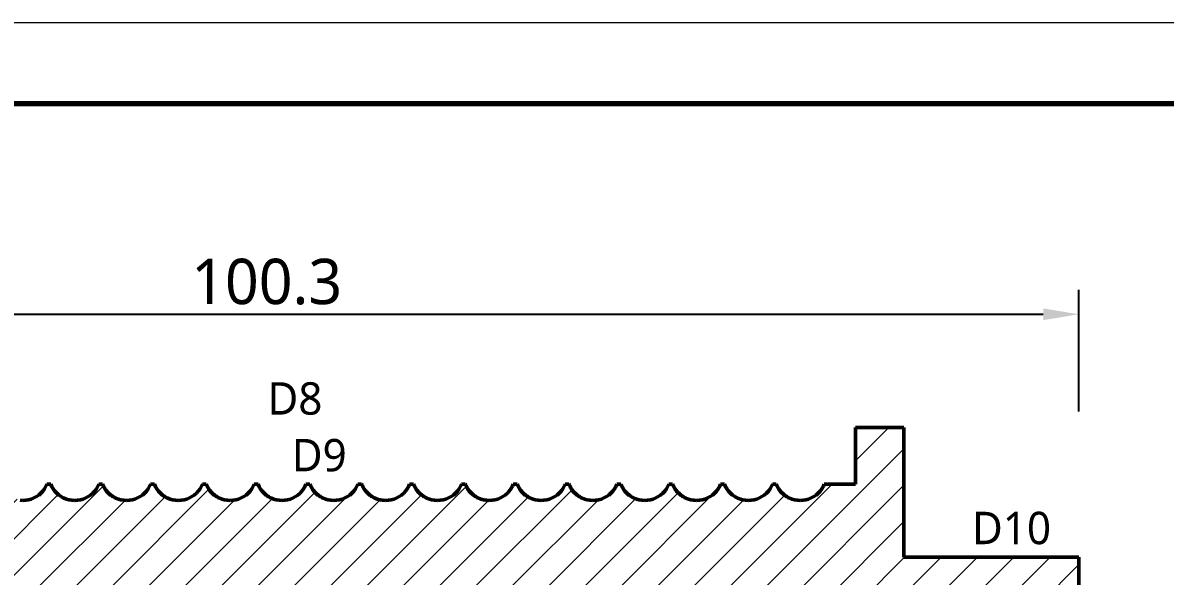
# Model space of a CAD drawing. Header units: millimetres. Extents: x 0 to 420, y 0 to 297.
# Drawn here: x 77.1 to 147.6, y 262.8 to 297 of the extents above; entities that cross this region are included whole.
import ezdxf

# ---------------------------------------------------------------- set-up
doc = ezdxf.new("R2010")
doc.units = ezdxf.units.MM
for name, color, linetype, lineweight in [('DIM', 3, 'CONTINUOUS', 18), ('FRAME', 7, 'CONTINUOUS', 70), ('HATCH', 8, 'CONTINUOUS', 13), ('VISIBLE', 7, 'CONTINUOUS', 50)]:
    doc.layers.add(name, color=color, linetype=linetype, lineweight=lineweight)
doc.styles.add('CJK', font='NotoSansCJK-Regular.ttc')
doc.dimstyles.new('GB', dxfattribs={"dimtxt": 2.8, "dimasz": 2.2, "dimexe": 1.5, "dimexo": 1, "dimgap": 0.6, "dimtad": 1, "dimlfac": 100, "dimzin": 12, "dimdsep": 46, "dimtxsty": 'CJK', "dimcen": 2.5, "dimazin": 3, "dimtfac": 0.5, "dimtmove": 2, "dimatfit": 3})

msp = doc.modelspace()

# ---------------------------------------------------------------- hatches: boundary and pattern name
at = {"layer": 'HATCH'}
h = msp.add_hatch(dxfattribs=at)
h.set_pattern_fill('ANSI31', scale=0.5)
h.paths.add_polyline_path([(131.5, 272), (130.77944, 272), (130.05887, 272), (129.33831, 272), (128.61774, 272), (128.5, 271.39718), (128.5, 270.67661), (128.5, 269.95605), (128.5, 269.23548), (128.5, 268.51492), (127.79435, 268.5), (127.07379, 268.5), (126.47786, 268.30012), (125.99152, 267.77764), (125.32619, 267.51892), (124.61444, 267.57561), (123.99814, 267.93656), (123.58067, 268.5), (123.1098, 268.06073), (122.53574, 267.6359), (121.8342, 267.50333), (121.14502, 267.68932), (120.60554, 268.15672), (120.14051, 268.41872), (119.69987, 267.85679), (119.05834, 267.54257), (118.34372, 267.53913), (117.69956, 267.84848), (117.25447, 268.40713), (116.79185, 268.16691), (116.256, 267.69534), (115.56832, 267.50403), (114.86587, 267.63114), (114.28866, 268.05142), (113.82187, 268.5), (113.40129, 267.94486), (112.78761, 267.57905), (112.07617, 267.51684), (111.40876, 267.77043), (110.91837, 268.28916), (110.46558, 268.27895), (109.9714, 267.76372), (109.30205, 267.5149), (108.59089, 267.58225), (107.9798, 267.95274), (107.55619, 268.5), (107.09319, 268.04275), (106.51306, 267.62671), (105.80976, 267.50468), (105.12348, 267.70094), (104.59101, 268.17641), (104.13063, 268.39633), (103.68139, 267.84074), (103.03455, 267.53696), (102.32017, 267.54577), (101.68108, 267.86453), (101.24459, 268.42952), (100.77732, 268.14722), (100.23446, 267.68371), (99.54388, 267.50268), (98.84318, 267.64033), (98.27206, 268.0694), (97.7974, 268.5), (97.38281, 267.92882), (96.76406, 267.5724), (96.05203, 267.52086), (95.38863, 267.78435), (94.90609, 268.31033), (94.45329, 268.25778), (93.95127, 267.7498), (93.27791, 267.51088), (92.56767, 267.58988), (91.9632, 267.97072), (91.53172, 268.5), (91.07659, 268.02477), (90.49038, 267.61751), (89.78533, 267.50602), (89.10194, 267.71257), (88.57648, 268.1961), (88.1207, 268.37397), (87.66174, 267.8262), (87.01041, 267.53294), (86.29661, 267.55242), (85.66261, 267.88058), (85.2347, 268.45191), (84.76279, 268.12753), (84.21293, 267.67208), (83.51945, 267.50134), (82.8205, 267.64952), (82.25623, 268.08802), (81.77499, 268.49683), (81.36433, 267.91277), (80.74051, 267.56575), (80.02789, 267.52488), (79.36851, 267.79827), (78.89381, 268.3315), (78.44101, 268.23661), (77.93113, 267.7359), (77.25357, 267.50872), (76.54499, 267.59907), (75.94659, 267.9887), (75.50725, 268.5), (75.05998, 268.00679), (74.4677, 267.60832), (73.76089, 267.50737), (73.08041, 267.7242), (72.56194, 268.21579), (72.10842, 268.3528), (71.64161, 267.81228), (70.98627, 267.52892), (70.27306, 267.55907), (69.64413, 267.89662), (69.22482, 268.4743), (68.74826, 268.10783), (68.19139, 267.66046), (67.49501, 267.49999), (66.79861, 267.66038), (66.2417, 268.10771), (65.76511, 268.47444), (65.34585, 267.89672), (64.71695, 267.55911), (64.00375, 267.5289), (63.34838, 267.8122), (62.88152, 268.35267), (62.25533, 268.5), (61.53476, 268.5), (61.3, 268.9858), (61.3, 269.70637), (61.3, 270.42693), (61.3, 271.1475), (61.3, 271.86806), (60.71138, 272), (59.99081, 272), (59.27025, 272), (58.54968, 272), (57.82912, 272), (57.10855, 272), (56.38799, 272), (55.66742, 272), (55.3, 271.64686), (55.3, 270.92629), (55.3, 270.20573), (55.3, 269.48516), (55.3, 268.7646), (55.3, 268.04403), (55.3, 267.32347), (55.3, 266.6029), (55.3, 265.88234), (55.3, 265.16177), (55.3, 264.44121), (55.3, 263.72064), (55.3, 263.00008), (55.3, 262.27951), (55.3, 261.55895), (55.3, 260.83838), (55.3, 260.11782), (55.3, 259.39725), (55.3, 258.67669), (55.3, 257.95612), (55.3, 257.23556), (55.3, 256.51499), (55.3, 255.79443), (55.3, 255.07387), (55.3, 254.3533), (54.93274, 254), (54.21217, 254), (53.8, 253.69161), (53.8, 252.97104), (53.55048, 252.5), (52.82991, 252.5), (52.10935, 252.5), (51.38878, 252.5), (50.66822, 252.5), (49.94765, 252.5), (49.22709, 252.5), (48.50652, 252.5), (47.78596, 252.5), (47.06539, 252.5), (46.34483, 252.5), (45.62426, 252.5), (44.9037, 252.5), (44.18313, 252.5), (43.85, 252.11257), (43.142, 252.1), (42.75, 252.42856), (42.10087, 252.5), (42, 251.88031), (42, 251.15974), (42, 250.43918), (42, 249.71861), (42.00195, 249), (42.72251, 249), (43.44308, 249), (44.16364, 249), (44.88421, 249), (45.60477, 249), (46.32534, 249), (47.0459, 249), (47.76647, 249), (48.48703, 249), (49.2076, 249), (49.92816, 249), (50.64873, 249), (51.36929, 249), (52.08986, 249), (52.81042, 249), (53.53099, 249), (54.25155, 249), (54.97212, 249), (55.69268, 249), (56.41325, 249), (57.13381, 249), (57.85438, 249), (58.57494, 249), (59.29551, 249), (60.01607, 249), (60.73664, 249), (61.4572, 249), (62.17777, 249), (62.89833, 249), (63.6189, 249), (64.33946, 249), (65.06002, 249), (65.78059, 249), (66.50115, 249), (67.22172, 249), (67.94228, 249), (68.66285, 249), (69.38341, 249), (70.10398, 249), (70.82454, 249), (71.54511, 249), (71.8, 248.53433), (71.8, 247.81376), (71.8, 247.0932), (72.17737, 246.75), (72.89793, 246.75), (73.6185, 246.75), (74.33906, 246.75), (75.05963, 246.75), (75.78019, 246.75), (76.50076, 246.75), (77.22132, 246.75), (77.8, 246.89189), (77.8, 247.61245), (77.8, 248.33302), (77.8, 249.05358), (77.8, 249.77415), (77.8, 250.49471), (77.8, 251.21528), (77.8, 251.93584), (77.8, 252.6564), (77.8, 253.37697), (77.8, 254.09753), (77.8, 254.8181), (77.8, 255.53866), (77.8, 256.25923), (77.8, 256.97979), (77.8, 257.70036), (77.8, 258.42092), (77.8, 259.14149), (77.8, 259.86205), (77.8, 260.58262), (77.8, 261.30318), (77.82375, 262), (78.54431, 262), (79.26488, 262), (79.98544, 262), (80.70601, 262), (81.42657, 262), (82.14714, 262), (82.8677, 262), (83.58827, 262), (84.30883, 262), (85.0294, 262), (85.74996, 262), (86.47053, 262), (87.19109, 262), (87.91166, 262), (88.63222, 262), (89.35278, 262), (90.07335, 262), (90.79391, 262), (91.51448, 262), (92.23504, 262), (92.95561, 262), (93.67617, 262), (94.39674, 262), (95.1173, 262), (95.83787, 262), (96.55843, 262), (97.279, 262), (97.99956, 262), (98.72013, 262), (99.44069, 262), (100.16126, 262), (100.88182, 262), (101.60239, 262), (102.32295, 262), (103.04352, 262), (103.76408, 262), (104.48465, 262), (105.20521, 262), (105.92578, 262), (106.64634, 262), (107.36691, 262), (108.08747, 262), (108.80804, 262), (109.5286, 262), (110.24917, 262), (110.96973, 262), (111.69029, 262), (112.41086, 262), (113.13142, 262), (113.85199, 262), (114.57255, 262), (115.29312, 262), (116.01368, 262), (116.73425, 262), (117.45481, 262), (118.17538, 262), (118.89594, 262), (119.61651, 262), (120.33707, 262), (121.05764, 262), (121.7782, 262), (122.49877, 262), (123.21933, 262), (123.81, 261.8701), (123.81, 261.14954), (123.81, 260.42897), (123.81, 259.70841), (123.81, 258.98784), (123.81, 258.26728), (123.81, 257.54671), (123.81, 256.82615), (123.81, 256.10558), (124.42498, 256), (125.14555, 256), (125.86611, 256), (126.58667, 256), (127.30724, 256), (128.0278, 256), (128.74837, 256), (129.46893, 256), (130.1895, 256), (130.91006, 256), (131.63063, 256), (132.35119, 256), (133.07176, 256), (133.79232, 256), (134.51289, 256), (135.23345, 256), (135.95402, 256), (136.67458, 256), (137.39515, 256), (138.11571, 256), (138.83628, 256), (139.55684, 256), (140.27741, 256), (140.99797, 256), (141.71854, 256), (142.3, 256.1391), (142.3, 256.85967), (142.3, 257.58023), (142.3, 258.3008), (142.3, 259.02136), (142.3, 259.74193), (142.3, 260.46249), (142.3, 261.18306), (142.3, 261.90362), (142.3, 262.62418), (142.3, 263.34475), (142.23469, 264), (141.51412, 264), (140.79356, 264), (140.07299, 264), (139.35243, 264), (138.63186, 264), (137.9113, 264), (137.19073, 264), (136.47017, 264), (135.7496, 264), (135.02904, 264), (134.30847, 264), (133.58791, 264), (132.86734, 264), (132.14678, 264), (131.5, 264.07379), (131.5, 264.79435), (131.5, 265.51492), (131.5, 266.23548), (131.5, 266.95605), (131.5, 267.67661), (131.5, 268.39718), (131.5, 269.11774), (131.5, 269.83831), (131.5, 270.55887), (131.5, 271.27944), (131.5, 272)])

# ---------------------------------------------------------------- linework, layer by layer
at = {"layer": 'FRAME', "lineweight": 18}
msp.add_lwpolyline([(0, 0), (420, 0), (420, 297), (0, 297)], close=True, dxfattribs=at)
at = {"layer": 'FRAME'}
msp.add_lwpolyline([(25, 5), (415, 5), (415, 292), (25, 292)], close=True, dxfattribs=at)
at = {"layer": 'VISIBLE'}
for points in [[(128.5, 272), (128.5, 268.5)], [(128.5, 272), (131.5, 272)], [(131.5, 272), (131.5, 264)], [(78.20884, 267.95142), (78.32821, 268.08066)], [(78.32821, 268.08066), (78.43267, 268.22223)], [(78.43267, 268.22223), (78.52095, 268.3744)], [(78.52095, 268.3744), (78.57639, 268.5)], [(78.57639, 268.5), (78.81348, 268.5)], [(78.81348, 268.5), (78.83744, 268.47289)], [(78.81348, 268.5), (78.86892, 268.3744)], [(78.84721, 268.45077), (78.83744, 268.47289)], [(78.84721, 268.45077), (78.88964, 268.35985)], [(78.86892, 268.3744), (78.88964, 268.35985)], [(78.86892, 268.3744), (78.9572, 268.22223)], [(78.88964, 268.35985), (78.89668, 268.34898)], [(78.91998, 268.30222), (78.89668, 268.34898)], [(78.91998, 268.30222), (78.97434, 268.21416)], [(78.9572, 268.22223), (78.97434, 268.21416)], [(78.9572, 268.22223), (79.06165, 268.08066)], [(78.97434, 268.21416), (78.97963, 268.20898)], [(79.02428, 268.14117), (78.97963, 268.20898)], [(79.02428, 268.14117), (79.07331, 268.07435)], [(79.06165, 268.08066), (79.07331, 268.07435)], [(79.06165, 268.08066), (79.18102, 267.95142)], [(79.14516, 267.99658), (79.07331, 268.07435)], [(81.40884, 267.95142), (81.52821, 268.08066)], [(81.52821, 268.08066), (81.63267, 268.22223)], [(81.63267, 268.22223), (81.72095, 268.3744)], [(81.72095, 268.3744), (81.77639, 268.5)], [(81.77639, 268.5), (82.01348, 268.5)], [(82.01348, 268.5), (82.03744, 268.47289)], [(82.01348, 268.5), (82.06892, 268.3744)], [(82.04721, 268.45077), (82.03744, 268.47289)], [(82.04721, 268.45077), (82.08964, 268.35985)], [(82.06892, 268.3744), (82.08964, 268.35985)], [(82.06892, 268.3744), (82.1572, 268.22223)], [(82.08964, 268.35985), (82.09668, 268.34898)], [(82.11998, 268.30222), (82.09668, 268.34898)], [(82.11998, 268.30222), (82.17434, 268.21416)], [(82.1572, 268.22223), (82.17434, 268.21416)], [(82.1572, 268.22223), (82.26165, 268.08066)], [(82.17434, 268.21416), (82.17963, 268.20898)], [(82.22428, 268.14117), (82.17963, 268.20898)], [(82.22428, 268.14117), (82.27331, 268.07435)], [(82.26165, 268.08066), (82.27331, 268.07435)], [(82.26165, 268.08066), (82.38102, 267.95142)], [(82.34516, 267.99658), (82.27331, 268.07435)], [(84.60884, 267.95142), (84.72821, 268.08066)], [(84.72821, 268.08066), (84.83267, 268.22223)], [(84.83267, 268.22223), (84.92095, 268.3744)], [(84.92095, 268.3744), (84.97639, 268.5)], [(84.97639, 268.5), (85.21348, 268.5)], [(85.21348, 268.5), (85.23744, 268.47289)], [(85.21348, 268.5), (85.26892, 268.3744)], [(85.24721, 268.45077), (85.23744, 268.47289)], [(85.24721, 268.45077), (85.28964, 268.35985)], [(85.26892, 268.3744), (85.28964, 268.35985)], [(85.26892, 268.3744), (85.3572, 268.22223)], [(85.28964, 268.35985), (85.29668, 268.34898)], [(85.31998, 268.30222), (85.29668, 268.34898)], [(85.31998, 268.30222), (85.37434, 268.21416)], [(85.3572, 268.22223), (85.37434, 268.21416)], [(85.3572, 268.22223), (85.46165, 268.08066)], [(85.37434, 268.21416), (85.37963, 268.20898)], [(85.42428, 268.14117), (85.37963, 268.20898)], [(85.42428, 268.14117), (85.47331, 268.07435)], [(85.46165, 268.08066), (85.47331, 268.07435)], [(85.46165, 268.08066), (85.58102, 267.95142)], [(85.54516, 267.99658), (85.47331, 268.07435)], [(87.80884, 267.95142), (87.92821, 268.08066)], [(87.92821, 268.08066), (88.03267, 268.22223)], [(88.03267, 268.22223), (88.12095, 268.3744)], [(88.12095, 268.3744), (88.17639, 268.5)], [(88.17639, 268.5), (88.41348, 268.5)], [(88.41348, 268.5), (88.43744, 268.47289)], [(88.41348, 268.5), (88.46892, 268.3744)], [(88.44721, 268.45077), (88.43744, 268.47289)], [(88.44721, 268.45077), (88.48964, 268.35985)], [(88.46892, 268.3744), (88.48964, 268.35985)], [(88.46892, 268.3744), (88.5572, 268.22223)], [(88.48964, 268.35985), (88.49668, 268.34898)], [(88.51998, 268.30222), (88.49668, 268.34898)], [(88.51998, 268.30222), (88.57434, 268.21416)], [(88.5572, 268.22223), (88.57434, 268.21416)], [(88.5572, 268.22223), (88.66165, 268.08066)], [(88.57434, 268.21416), (88.57963, 268.20898)], [(88.62428, 268.14117), (88.57963, 268.20898)], [(88.62428, 268.14117), (88.67331, 268.07435)], [(88.66165, 268.08066), (88.67331, 268.07435)], [(88.66165, 268.08066), (88.78102, 267.95142)], [(88.74516, 267.99658), (88.67331, 268.07435)], [(91.00884, 267.95142), (91.12821, 268.08066)], [(91.12821, 268.08066), (91.23267, 268.22223)], [(91.23267, 268.22223), (91.32095, 268.3744)], [(91.32095, 268.3744), (91.37639, 268.5)], [(91.37639, 268.5), (91.61348, 268.5)], [(91.61348, 268.5), (91.63744, 268.47289)], [(91.61348, 268.5), (91.66892, 268.3744)], [(91.64721, 268.45077), (91.63744, 268.47289)], [(91.64721, 268.45077), (91.68964, 268.35985)], [(91.66892, 268.3744), (91.68964, 268.35985)], [(91.66892, 268.3744), (91.7572, 268.22223)], [(91.68964, 268.35985), (91.69668, 268.34898)], [(91.71998, 268.30222), (91.69668, 268.34898)], [(91.71998, 268.30222), (91.77434, 268.21416)], [(91.7572, 268.22223), (91.77434, 268.21416)], [(91.7572, 268.22223), (91.86165, 268.08066)], [(91.77434, 268.21416), (91.77963, 268.20898)], [(91.82428, 268.14117), (91.77963, 268.20898)], [(91.82428, 268.14117), (91.87331, 268.07435)], [(91.86165, 268.08066), (91.87331, 268.07435)], [(91.86165, 268.08066), (91.98102, 267.95142)], [(91.94516, 267.99658), (91.87331, 268.07435)], [(94.20884, 267.95142), (94.32821, 268.08066)], [(94.32821, 268.08066), (94.43267, 268.22223)], [(94.43267, 268.22223), (94.52095, 268.3744)], [(94.52095, 268.3744), (94.57639, 268.5)], [(94.57639, 268.5), (94.81348, 268.5)], [(94.81348, 268.5), (94.83744, 268.47289)], [(94.81348, 268.5), (94.86892, 268.3744)], [(94.84721, 268.45077), (94.83744, 268.47289)], [(94.84721, 268.45077), (94.88964, 268.35985)], [(94.86892, 268.3744), (94.88964, 268.35985)], [(94.86892, 268.3744), (94.9572, 268.22223)], [(94.88964, 268.35985), (94.89668, 268.34898)], [(94.91998, 268.30222), (94.89668, 268.34898)], [(94.91998, 268.30222), (94.97434, 268.21416)], [(94.9572, 268.22223), (94.97434, 268.21416)], [(94.9572, 268.22223), (95.06165, 268.08066)], [(94.97434, 268.21416), (94.97963, 268.20898)], [(95.02428, 268.14117), (94.97963, 268.20898)], [(95.02428, 268.14117), (95.07331, 268.07435)], [(95.06165, 268.08066), (95.07331, 268.07435)], [(95.06165, 268.08066), (95.18102, 267.95142)], [(95.14516, 267.99658), (95.07331, 268.07435)], [(97.40884, 267.95142), (97.52821, 268.08066)], [(97.52821, 268.08066), (97.63267, 268.22223)], [(97.63267, 268.22223), (97.72095, 268.3744)], [(97.72095, 268.3744), (97.77639, 268.5)], [(97.77639, 268.5), (98.01348, 268.5)], [(98.01348, 268.5), (98.03744, 268.47289)], [(98.01348, 268.5), (98.06892, 268.3744)], [(98.04721, 268.45077), (98.03744, 268.47289)], [(98.04721, 268.45077), (98.08964, 268.35985)], [(98.06892, 268.3744), (98.08964, 268.35985)], [(98.06892, 268.3744), (98.1572, 268.22223)], [(98.08964, 268.35985), (98.09668, 268.34898)], [(98.11998, 268.30222), (98.09668, 268.34898)], [(98.11998, 268.30222), (98.17434, 268.21416)], [(98.1572, 268.22223), (98.17434, 268.21416)], [(98.1572, 268.22223), (98.26165, 268.08066)], [(98.17434, 268.21416), (98.17963, 268.20898)], [(98.22428, 268.14117), (98.17963, 268.20898)], [(98.22428, 268.14117), (98.27331, 268.07435)], [(98.26165, 268.08066), (98.27331, 268.07435)], [(98.26165, 268.08066), (98.38102, 267.95142)], [(98.34516, 267.99658), (98.27331, 268.07435)], [(100.60884, 267.95142), (100.72821, 268.08066)], [(100.72821, 268.08066), (100.83267, 268.22223)], [(100.83267, 268.22223), (100.92095, 268.3744)], [(100.92095, 268.3744), (100.97639, 268.5)], [(100.97639, 268.5), (101.21348, 268.5)], [(101.21348, 268.5), (101.23744, 268.47289)], [(101.21348, 268.5), (101.26892, 268.3744)], [(101.24721, 268.45077), (101.23744, 268.47289)], [(101.24721, 268.45077), (101.28964, 268.35985)], [(101.26892, 268.3744), (101.28964, 268.35985)], [(101.26892, 268.3744), (101.3572, 268.22223)], [(101.28964, 268.35985), (101.29668, 268.34898)], [(101.31998, 268.30222), (101.29668, 268.34898)], [(101.31998, 268.30222), (101.37434, 268.21416)], [(101.3572, 268.22223), (101.37434, 268.21416)], [(101.3572, 268.22223), (101.46165, 268.08066)], [(101.37434, 268.21416), (101.37963, 268.20898)], [(101.42428, 268.14117), (101.37963, 268.20898)], [(101.42428, 268.14117), (101.47331, 268.07435)], [(101.46165, 268.08066), (101.47331, 268.07435)], [(101.46165, 268.08066), (101.58102, 267.95142)], [(101.54516, 267.99658), (101.47331, 268.07435)], [(103.80884, 267.95142), (103.92821, 268.08066)], [(103.92821, 268.08066), (104.03267, 268.22223)], [(104.03267, 268.22223), (104.12095, 268.3744)], [(104.12095, 268.3744), (104.17639, 268.5)], [(104.17639, 268.5), (104.41348, 268.5)], [(104.41348, 268.5), (104.43744, 268.47289)], [(104.41348, 268.5), (104.46892, 268.3744)], [(104.44721, 268.45077), (104.43744, 268.47289)], [(104.44721, 268.45077), (104.48964, 268.35985)], [(104.46892, 268.3744), (104.48964, 268.35985)], [(104.46892, 268.3744), (104.5572, 268.22223)], [(104.48964, 268.35985), (104.49668, 268.34898)], [(104.51998, 268.30222), (104.49668, 268.34898)], [(104.51998, 268.30222), (104.57434, 268.21416)], [(104.5572, 268.22223), (104.57434, 268.21416)], [(104.5572, 268.22223), (104.66165, 268.08066)], [(104.57434, 268.21416), (104.57963, 268.20898)], [(104.62428, 268.14117), (104.57963, 268.20898)], [(104.62428, 268.14117), (104.67331, 268.07435)], [(104.66165, 268.08066), (104.67331, 268.07435)], [(104.66165, 268.08066), (104.78102, 267.95142)], [(104.74516, 267.99658), (104.67331, 268.07435)], [(107.00884, 267.95142), (107.12821, 268.08066)], [(107.12821, 268.08066), (107.23267, 268.22223)], [(107.23267, 268.22223), (107.32095, 268.3744)], [(107.32095, 268.3744), (107.37639, 268.5)], [(107.37639, 268.5), (107.61348, 268.5)], [(107.61348, 268.5), (107.63744, 268.47289)], [(107.61348, 268.5), (107.66892, 268.3744)], [(107.64721, 268.45077), (107.63744, 268.47289)], [(107.64721, 268.45077), (107.68964, 268.35985)], [(107.66892, 268.3744), (107.68964, 268.35985)], [(107.66892, 268.3744), (107.7572, 268.22223)], [(107.68964, 268.35985), (107.69668, 268.34898)], [(107.71998, 268.30222), (107.69668, 268.34898)], [(107.71998, 268.30222), (107.77434, 268.21416)], [(107.7572, 268.22223), (107.77434, 268.21416)], [(107.7572, 268.22223), (107.86165, 268.08066)], [(107.77434, 268.21416), (107.77963, 268.20898)], [(107.82428, 268.14117), (107.77963, 268.20898)], [(107.82428, 268.14117), (107.87331, 268.07435)], [(107.86165, 268.08066), (107.87331, 268.07435)], [(107.86165, 268.08066), (107.98102, 267.95142)], [(107.94516, 267.99658), (107.87331, 268.07435)], [(110.20884, 267.95142), (110.32821, 268.08066)], [(110.32821, 268.08066), (110.43267, 268.22223)], [(110.43267, 268.22223), (110.52095, 268.3744)], [(110.52095, 268.3744), (110.57639, 268.5)], [(110.57639, 268.5), (110.81348, 268.5)], [(110.81348, 268.5), (110.83744, 268.47289)], [(110.81348, 268.5), (110.86892, 268.3744)], [(110.84721, 268.45077), (110.83744, 268.47289)], [(110.84721, 268.45077), (110.88964, 268.35985)], [(110.86892, 268.3744), (110.88964, 268.35985)], [(110.86892, 268.3744), (110.9572, 268.22223)], [(110.88964, 268.35985), (110.89668, 268.34898)], [(110.91998, 268.30222), (110.89668, 268.34898)], [(110.91998, 268.30222), (110.97434, 268.21416)], [(110.9572, 268.22223), (110.97434, 268.21416)], [(110.9572, 268.22223), (111.06165, 268.08066)], [(110.97434, 268.21416), (110.97963, 268.20898)], [(111.02428, 268.14117), (110.97963, 268.20898)], [(111.02428, 268.14117), (111.07331, 268.07435)], [(111.06165, 268.08066), (111.07331, 268.07435)], [(111.06165, 268.08066), (111.18102, 267.95142)], [(111.14516, 267.99658), (111.07331, 268.07435)], [(113.40884, 267.95142), (113.52821, 268.08066)], [(113.52821, 268.08066), (113.63267, 268.22223)], [(113.63267, 268.22223), (113.72095, 268.3744)], [(113.72095, 268.3744), (113.77639, 268.5)], [(113.77639, 268.5), (114.01348, 268.5)], [(114.01348, 268.5), (114.03744, 268.47289)], [(114.01348, 268.5), (114.06892, 268.3744)], [(114.04721, 268.45077), (114.03744, 268.47289)], [(114.04721, 268.45077), (114.08964, 268.35985)], [(114.06892, 268.3744), (114.08964, 268.35985)], [(114.06892, 268.3744), (114.1572, 268.22223)], [(114.08964, 268.35985), (114.09668, 268.34898)], [(114.11998, 268.30222), (114.09668, 268.34898)], [(114.11998, 268.30222), (114.17434, 268.21416)], [(114.1572, 268.22223), (114.17434, 268.21416)], [(114.1572, 268.22223), (114.26165, 268.08066)], [(114.17434, 268.21416), (114.17963, 268.20898)], [(114.22428, 268.14117), (114.17963, 268.20898)], [(114.22428, 268.14117), (114.27331, 268.07435)], [(114.26165, 268.08066), (114.27331, 268.07435)], [(114.26165, 268.08066), (114.38102, 267.95142)], [(114.34516, 267.99658), (114.27331, 268.07435)], [(116.60884, 267.95142), (116.72821, 268.08066)], [(116.72821, 268.08066), (116.83267, 268.22223)], [(116.83267, 268.22223), (116.92095, 268.3744)], [(116.92095, 268.3744), (116.97639, 268.5)], [(116.97639, 268.5), (117.21348, 268.5)], [(117.21348, 268.5), (117.23744, 268.47289)], [(117.21348, 268.5), (117.26892, 268.3744)], [(117.24721, 268.45077), (117.23744, 268.47289)], [(117.24721, 268.45077), (117.28964, 268.35985)], [(117.26892, 268.3744), (117.28964, 268.35985)], [(117.26892, 268.3744), (117.3572, 268.22223)], [(117.28964, 268.35985), (117.29668, 268.34898)], [(117.31998, 268.30222), (117.29668, 268.34898)], [(117.31998, 268.30222), (117.37434, 268.21416)], [(117.3572, 268.22223), (117.37434, 268.21416)], [(117.3572, 268.22223), (117.46165, 268.08066)], [(117.37434, 268.21416), (117.37963, 268.20898)], [(117.42428, 268.14117), (117.37963, 268.20898)], [(117.42428, 268.14117), (117.47331, 268.07435)], [(117.46165, 268.08066), (117.47331, 268.07435)], [(117.46165, 268.08066), (117.58102, 267.95142)], [(117.54516, 267.99658), (117.47331, 268.07435)], [(119.80884, 267.95142), (119.92821, 268.08066)], [(119.92821, 268.08066), (120.03267, 268.22223)], [(120.03267, 268.22223), (120.12095, 268.3744)], [(120.12095, 268.3744), (120.17639, 268.5)], [(120.17639, 268.5), (120.41348, 268.5)], [(120.41348, 268.5), (120.43744, 268.47289)], [(120.41348, 268.5), (120.46892, 268.3744)], [(120.44721, 268.45077), (120.43744, 268.47289)], [(120.44721, 268.45077), (120.48964, 268.35985)], [(120.46892, 268.3744), (120.48964, 268.35985)], [(120.46892, 268.3744), (120.5572, 268.22223)], [(120.48964, 268.35985), (120.49668, 268.34898)], [(120.51998, 268.30222), (120.49668, 268.34898)], [(120.51998, 268.30222), (120.57434, 268.21416)], [(120.5572, 268.22223), (120.57434, 268.21416)], [(120.5572, 268.22223), (120.66165, 268.08066)], [(120.57434, 268.21416), (120.57963, 268.20898)], [(120.62428, 268.14117), (120.57963, 268.20898)], [(120.62428, 268.14117), (120.67331, 268.07435)], [(120.66165, 268.08066), (120.67331, 268.07435)], [(120.66165, 268.08066), (120.78102, 267.95142)], [(120.74516, 267.99658), (120.67331, 268.07435)], [(123.00884, 267.95142), (123.12821, 268.08066)], [(123.12821, 268.08066), (123.23267, 268.22223)], [(123.23267, 268.22223), (123.32095, 268.3744)], [(123.32095, 268.3744), (123.37639, 268.5)], [(123.37639, 268.5), (123.61348, 268.5)], [(123.61348, 268.5), (123.63744, 268.47289)], [(123.61348, 268.5), (123.66892, 268.3744)], [(123.64721, 268.45077), (123.63744, 268.47289)], [(123.64721, 268.45077), (123.68964, 268.35985)], [(123.66892, 268.3744), (123.68964, 268.35985)], [(123.66892, 268.3744), (123.7572, 268.22223)], [(123.68964, 268.35985), (123.69668, 268.34898)], [(123.71998, 268.30222), (123.69668, 268.34898)], [(123.71998, 268.30222), (123.77434, 268.21416)], [(123.7572, 268.22223), (123.77434, 268.21416)], [(123.7572, 268.22223), (123.86165, 268.08066)], [(123.77434, 268.21416), (123.77963, 268.20898)], [(123.82428, 268.14117), (123.77963, 268.20898)], [(123.82428, 268.14117), (123.87331, 268.07435)], [(123.86165, 268.08066), (123.87331, 268.07435)], [(123.86165, 268.08066), (123.98102, 267.95142)], [(123.94516, 267.99658), (123.87331, 268.07435)], [(126.20884, 267.95142), (126.32821, 268.08066)], [(126.32821, 268.08066), (126.43267, 268.22223)], [(126.43267, 268.22223), (126.52095, 268.3744)], [(126.52095, 268.3744), (126.57639, 268.5)], [(126.57639, 268.5), (128.5, 268.5)], [(76.91927, 267.50966), (77.09493, 267.49999)], [(77.09493, 267.49999), (77.2706, 267.50966)], [(77.2706, 267.50966), (77.44414, 267.53856)], [(77.44414, 267.53856), (77.61345, 267.58634)], [(77.61345, 267.58634), (77.7765, 267.65242)], [(77.7765, 267.65242), (77.93131, 267.736)], [(77.93131, 267.736), (78.07601, 267.83607)], [(78.07601, 267.83607), (78.20884, 267.95142)], [(79.14516, 267.99658), (79.19042, 267.94734)], [(79.18102, 267.95142), (79.19042, 267.94734)], [(79.18102, 267.95142), (79.31386, 267.83607)], [(79.28072, 267.86893), (79.19042, 267.94734)], [(79.28072, 267.86893), (79.32138, 267.83347)], [(79.31386, 267.83607), (79.32138, 267.83347)], [(79.31386, 267.83607), (79.45855, 267.736)], [(79.42909, 267.75898), (79.32138, 267.83347)], [(79.42909, 267.75898), (79.46445, 267.7344)], [(79.45855, 267.736), (79.46445, 267.7344)], [(79.45855, 267.736), (79.61336, 267.65242)], [(79.58831, 267.66754), (79.46445, 267.7344)], [(79.58831, 267.66754), (79.6178, 267.65152)], [(79.61336, 267.65242), (79.6178, 267.65152)], [(79.61336, 267.65242), (79.77641, 267.58634)], [(79.75635, 267.59537), (79.6178, 267.65152)], [(79.75635, 267.59537), (79.77951, 267.5859)], [(79.77641, 267.58634), (79.77951, 267.5859)], [(79.77641, 267.58634), (79.94573, 267.53856)], [(79.9311, 267.54312), (79.77951, 267.5859)], [(79.9311, 267.54312), (79.94756, 267.53841)], [(79.94573, 267.53856), (79.94756, 267.53841)], [(79.94573, 267.53856), (80.11927, 267.50966)], [(80.11038, 267.51129), (79.94756, 267.53841)], [(80.11038, 267.51129), (80.11987, 267.50964)], [(80.11927, 267.50966), (80.11987, 267.50964)], [(80.11927, 267.50966), (80.29493, 267.49999)], [(80.29197, 267.50017), (80.11987, 267.50964)], [(80.29493, 267.49999), (80.4706, 267.50966)], [(80.4706, 267.50966), (80.64414, 267.53856)], [(80.64414, 267.53856), (80.81345, 267.58634)], [(80.81345, 267.58634), (80.9765, 267.65242)], [(80.9765, 267.65242), (81.13131, 267.736)], [(81.13131, 267.736), (81.27601, 267.83607)], [(81.27601, 267.83607), (81.40884, 267.95142)], [(82.34516, 267.99658), (82.39042, 267.94734)], [(82.38102, 267.95142), (82.39042, 267.94734)], [(82.38102, 267.95142), (82.51386, 267.83607)], [(82.48072, 267.86893), (82.39042, 267.94734)], [(82.48072, 267.86893), (82.52138, 267.83347)], [(82.51386, 267.83607), (82.52138, 267.83347)], [(82.51386, 267.83607), (82.65855, 267.736)], [(82.62909, 267.75898), (82.52138, 267.83347)], [(82.62909, 267.75898), (82.66445, 267.7344)], [(82.65855, 267.736), (82.66445, 267.7344)], [(82.65855, 267.736), (82.81336, 267.65242)], [(82.78831, 267.66754), (82.66445, 267.7344)], [(82.78831, 267.66754), (82.8178, 267.65152)], [(82.81336, 267.65242), (82.8178, 267.65152)], [(82.81336, 267.65242), (82.97641, 267.58634)], [(82.95635, 267.59537), (82.8178, 267.65152)], [(82.95635, 267.59537), (82.97951, 267.5859)], [(82.97641, 267.58634), (82.97951, 267.5859)], [(82.97641, 267.58634), (83.14573, 267.53856)], [(83.1311, 267.54312), (82.97951, 267.5859)], [(83.1311, 267.54312), (83.14756, 267.53841)], [(83.14573, 267.53856), (83.14756, 267.53841)], [(83.14573, 267.53856), (83.31927, 267.50966)], [(83.31038, 267.51129), (83.14756, 267.53841)], [(83.31038, 267.51129), (83.31987, 267.50964)], [(83.31927, 267.50966), (83.31987, 267.50964)], [(83.31927, 267.50966), (83.49493, 267.49999)], [(83.49197, 267.50017), (83.31987, 267.50964)], [(83.49493, 267.49999), (83.6706, 267.50966)], [(83.6706, 267.50966), (83.84414, 267.53856)], [(83.84414, 267.53856), (84.01345, 267.58634)], [(84.01345, 267.58634), (84.1765, 267.65242)], [(84.1765, 267.65242), (84.33131, 267.736)], [(84.33131, 267.736), (84.47601, 267.83607)], [(84.47601, 267.83607), (84.60884, 267.95142)], [(85.54516, 267.99658), (85.59042, 267.94734)], [(85.58102, 267.95142), (85.59042, 267.94734)], [(85.58102, 267.95142), (85.71386, 267.83607)], [(85.68072, 267.86893), (85.59042, 267.94734)], [(85.68072, 267.86893), (85.72138, 267.83347)], [(85.71386, 267.83607), (85.72138, 267.83347)], [(85.71386, 267.83607), (85.85855, 267.736)], [(85.82909, 267.75898), (85.72138, 267.83347)], [(85.82909, 267.75898), (85.86445, 267.7344)], [(85.85855, 267.736), (85.86445, 267.7344)], [(85.85855, 267.736), (86.01336, 267.65242)], [(85.98831, 267.66754), (85.86445, 267.7344)], [(85.98831, 267.66754), (86.0178, 267.65152)], [(86.01336, 267.65242), (86.0178, 267.65152)], [(86.01336, 267.65242), (86.17641, 267.58634)], [(86.15635, 267.59537), (86.0178, 267.65152)], [(86.15635, 267.59537), (86.17951, 267.5859)], [(86.17641, 267.58634), (86.17951, 267.5859)], [(86.17641, 267.58634), (86.34573, 267.53856)], [(86.3311, 267.54312), (86.17951, 267.5859)], [(86.3311, 267.54312), (86.34756, 267.53841)], [(86.34573, 267.53856), (86.34756, 267.53841)], [(86.34573, 267.53856), (86.51927, 267.50966)], [(86.51038, 267.51129), (86.34756, 267.53841)], [(86.51038, 267.51129), (86.51987, 267.50964)], [(86.51927, 267.50966), (86.51987, 267.50964)], [(86.51927, 267.50966), (86.69493, 267.49999)], [(86.69197, 267.50017), (86.51987, 267.50964)], [(86.69493, 267.49999), (86.8706, 267.50966)], [(86.8706, 267.50966), (87.04414, 267.53856)], [(87.04414, 267.53856), (87.21345, 267.58634)], [(87.21345, 267.58634), (87.3765, 267.65242)], [(87.3765, 267.65242), (87.53131, 267.736)], [(87.53131, 267.736), (87.67601, 267.83607)], [(87.67601, 267.83607), (87.80884, 267.95142)], [(88.74516, 267.99658), (88.79042, 267.94734)], [(88.78102, 267.95142), (88.79042, 267.94734)], [(88.78102, 267.95142), (88.91386, 267.83607)], [(88.88072, 267.86893), (88.79042, 267.94734)], [(88.88072, 267.86893), (88.92138, 267.83347)], [(88.91386, 267.83607), (88.92138, 267.83347)], [(88.91386, 267.83607), (89.05855, 267.736)], [(89.02909, 267.75898), (88.92138, 267.83347)], [(89.02909, 267.75898), (89.06445, 267.7344)], [(89.05855, 267.736), (89.06445, 267.7344)], [(89.05855, 267.736), (89.21336, 267.65242)], [(89.18831, 267.66754), (89.06445, 267.7344)], [(89.18831, 267.66754), (89.2178, 267.65152)], [(89.21336, 267.65242), (89.2178, 267.65152)], [(89.21336, 267.65242), (89.37641, 267.58634)], [(89.35635, 267.59537), (89.2178, 267.65152)], [(89.35635, 267.59537), (89.37951, 267.5859)], [(89.37641, 267.58634), (89.37951, 267.5859)], [(89.37641, 267.58634), (89.54573, 267.53856)], [(89.5311, 267.54312), (89.37951, 267.5859)], [(89.5311, 267.54312), (89.54756, 267.53841)], [(89.54573, 267.53856), (89.54756, 267.53841)], [(89.54573, 267.53856), (89.71927, 267.50966)], [(89.71038, 267.51129), (89.54756, 267.53841)], [(89.71038, 267.51129), (89.71987, 267.50964)], [(89.71927, 267.50966), (89.71987, 267.50964)], [(89.71927, 267.50966), (89.89493, 267.49999)], [(89.89197, 267.50017), (89.71987, 267.50964)], [(89.89493, 267.49999), (90.0706, 267.50966)], [(90.0706, 267.50966), (90.24414, 267.53856)], [(90.24414, 267.53856), (90.41345, 267.58634)], [(90.41345, 267.58634), (90.5765, 267.65242)], [(90.5765, 267.65242), (90.73131, 267.736)], [(90.73131, 267.736), (90.87601, 267.83607)], [(90.87601, 267.83607), (91.00884, 267.95142)], [(91.94516, 267.99658), (91.99042, 267.94734)], [(91.98102, 267.95142), (91.99042, 267.94734)], [(91.98102, 267.95142), (92.11386, 267.83607)], [(92.08072, 267.86893), (91.99042, 267.94734)], [(92.08072, 267.86893), (92.12138, 267.83347)], [(92.11386, 267.83607), (92.12138, 267.83347)], [(92.11386, 267.83607), (92.25855, 267.736)], [(92.22909, 267.75898), (92.12138, 267.83347)], [(92.22909, 267.75898), (92.26445, 267.7344)], [(92.25855, 267.736), (92.26445, 267.7344)], [(92.25855, 267.736), (92.41336, 267.65242)], [(92.38831, 267.66754), (92.26445, 267.7344)], [(92.38831, 267.66754), (92.4178, 267.65152)], [(92.41336, 267.65242), (92.4178, 267.65152)], [(92.41336, 267.65242), (92.57641, 267.58634)], [(92.55635, 267.59537), (92.4178, 267.65152)], [(92.55635, 267.59537), (92.57951, 267.5859)], [(92.57641, 267.58634), (92.57951, 267.5859)], [(92.57641, 267.58634), (92.74573, 267.53856)], [(92.7311, 267.54312), (92.57951, 267.5859)], [(92.7311, 267.54312), (92.74756, 267.53841)], [(92.74573, 267.53856), (92.74756, 267.53841)], [(92.74573, 267.53856), (92.91927, 267.50966)], [(92.91038, 267.51129), (92.74756, 267.53841)], [(92.91038, 267.51129), (92.91987, 267.50964)], [(92.91927, 267.50966), (92.91987, 267.50964)], [(92.91927, 267.50966), (93.09493, 267.49999)], [(93.09197, 267.50017), (92.91987, 267.50964)], [(93.09493, 267.49999), (93.2706, 267.50966)], [(93.2706, 267.50966), (93.44414, 267.53856)], [(93.44414, 267.53856), (93.61345, 267.58634)], [(93.61345, 267.58634), (93.7765, 267.65242)], [(93.7765, 267.65242), (93.93131, 267.736)], [(93.93131, 267.736), (94.07601, 267.83607)], [(94.07601, 267.83607), (94.20884, 267.95142)], [(95.14516, 267.99658), (95.19042, 267.94734)], [(95.18102, 267.95142), (95.19042, 267.94734)], [(95.18102, 267.95142), (95.31386, 267.83607)], [(95.28072, 267.86893), (95.19042, 267.94734)], [(95.28072, 267.86893), (95.32138, 267.83347)], [(95.31386, 267.83607), (95.32138, 267.83347)], [(95.31386, 267.83607), (95.45855, 267.736)], [(95.42909, 267.75898), (95.32138, 267.83347)], [(95.42909, 267.75898), (95.46445, 267.7344)], [(95.45855, 267.736), (95.46445, 267.7344)], [(95.45855, 267.736), (95.61336, 267.65242)], [(95.58831, 267.66754), (95.46445, 267.7344)], [(95.58831, 267.66754), (95.6178, 267.65152)], [(95.61336, 267.65242), (95.6178, 267.65152)], [(95.61336, 267.65242), (95.77641, 267.58634)], [(95.75635, 267.59537), (95.6178, 267.65152)], [(95.75635, 267.59537), (95.77951, 267.5859)], [(95.77641, 267.58634), (95.77951, 267.5859)], [(95.77641, 267.58634), (95.94573, 267.53856)], [(95.9311, 267.54312), (95.77951, 267.5859)], [(95.9311, 267.54312), (95.94756, 267.53841)], [(95.94573, 267.53856), (95.94756, 267.53841)], [(95.94573, 267.53856), (96.11927, 267.50966)], [(96.11038, 267.51129), (95.94756, 267.53841)], [(96.11038, 267.51129), (96.11987, 267.50964)], [(96.11927, 267.50966), (96.11987, 267.50964)], [(96.11927, 267.50966), (96.29493, 267.49999)], [(96.29197, 267.50017), (96.11987, 267.50964)], [(96.29493, 267.49999), (96.4706, 267.50966)], [(96.4706, 267.50966), (96.64414, 267.53856)], [(96.64414, 267.53856), (96.81345, 267.58634)], [(96.81345, 267.58634), (96.9765, 267.65242)], [(96.9765, 267.65242), (97.13131, 267.736)], [(97.13131, 267.736), (97.27601, 267.83607)], [(97.27601, 267.83607), (97.40884, 267.95142)], [(98.34516, 267.99658), (98.39042, 267.94734)], [(98.38102, 267.95142), (98.39042, 267.94734)], [(98.38102, 267.95142), (98.51386, 267.83607)], [(98.48072, 267.86893), (98.39042, 267.94734)], [(98.48072, 267.86893), (98.52138, 267.83347)], [(98.51386, 267.83607), (98.52138, 267.83347)], [(98.51386, 267.83607), (98.65855, 267.736)], [(98.62909, 267.75898), (98.52138, 267.83347)], [(98.62909, 267.75898), (98.66445, 267.7344)], [(98.65855, 267.736), (98.66445, 267.7344)], [(98.65855, 267.736), (98.81336, 267.65242)], [(98.78831, 267.66754), (98.66445, 267.7344)], [(98.78831, 267.66754), (98.8178, 267.65152)], [(98.81336, 267.65242), (98.8178, 267.65152)], [(98.81336, 267.65242), (98.97641, 267.58634)], [(98.95635, 267.59537), (98.8178, 267.65152)], [(98.95635, 267.59537), (98.97951, 267.5859)], [(98.97641, 267.58634), (98.97951, 267.5859)], [(98.97641, 267.58634), (99.14573, 267.53856)], [(99.1311, 267.54312), (98.97951, 267.5859)], [(99.1311, 267.54312), (99.14756, 267.53841)], [(99.14573, 267.53856), (99.14756, 267.53841)], [(99.14573, 267.53856), (99.31927, 267.50966)], [(99.31038, 267.51129), (99.14756, 267.53841)], [(99.31038, 267.51129), (99.31987, 267.50964)], [(99.31927, 267.50966), (99.31987, 267.50964)], [(99.31927, 267.50966), (99.49493, 267.49999)], [(99.49197, 267.50017), (99.31987, 267.50964)], [(99.49493, 267.49999), (99.6706, 267.50966)], [(99.6706, 267.50966), (99.84414, 267.53856)], [(99.84414, 267.53856), (100.01345, 267.58634)], [(100.01345, 267.58634), (100.1765, 267.65242)], [(100.1765, 267.65242), (100.33131, 267.736)], [(100.33131, 267.736), (100.47601, 267.83607)], [(100.47601, 267.83607), (100.60884, 267.95142)], [(101.54516, 267.99658), (101.59042, 267.94734)], [(101.58102, 267.95142), (101.59042, 267.94734)], [(101.58102, 267.95142), (101.71386, 267.83607)], [(101.68072, 267.86893), (101.59042, 267.94734)], [(101.68072, 267.86893), (101.72138, 267.83347)], [(101.71386, 267.83607), (101.72138, 267.83347)], [(101.71386, 267.83607), (101.85855, 267.736)], [(101.82909, 267.75898), (101.72138, 267.83347)], [(101.82909, 267.75898), (101.86445, 267.7344)], [(101.85855, 267.736), (101.86445, 267.7344)], [(101.85855, 267.736), (102.01336, 267.65242)], [(101.98831, 267.66754), (101.86445, 267.7344)], [(101.98831, 267.66754), (102.0178, 267.65152)], [(102.01336, 267.65242), (102.0178, 267.65152)], [(102.01336, 267.65242), (102.17641, 267.58634)], [(102.15635, 267.59537), (102.0178, 267.65152)], [(102.15635, 267.59537), (102.17951, 267.5859)], [(102.17641, 267.58634), (102.17951, 267.5859)], [(102.17641, 267.58634), (102.34573, 267.53856)], [(102.3311, 267.54312), (102.17951, 267.5859)], [(102.3311, 267.54312), (102.34756, 267.53841)], [(102.34573, 267.53856), (102.34756, 267.53841)], [(102.34573, 267.53856), (102.51927, 267.50966)], [(102.51038, 267.51129), (102.34756, 267.53841)], [(102.51038, 267.51129), (102.51987, 267.50964)], [(102.51927, 267.50966), (102.51987, 267.50964)], [(102.51927, 267.50966), (102.69493, 267.49999)], [(102.69197, 267.50017), (102.51987, 267.50964)], [(102.69493, 267.49999), (102.8706, 267.50966)], [(102.8706, 267.50966), (103.04414, 267.53856)], [(103.04414, 267.53856), (103.21345, 267.58634)], [(103.21345, 267.58634), (103.3765, 267.65242)], [(103.3765, 267.65242), (103.53131, 267.736)], [(103.53131, 267.736), (103.67601, 267.83607)], [(103.67601, 267.83607), (103.80884, 267.95142)], [(104.74516, 267.99658), (104.79042, 267.94734)], [(104.78102, 267.95142), (104.79042, 267.94734)], [(104.78102, 267.95142), (104.91386, 267.83607)], [(104.88072, 267.86893), (104.79042, 267.94734)], [(104.88072, 267.86893), (104.92138, 267.83347)], [(104.91386, 267.83607), (104.92138, 267.83347)], [(104.91386, 267.83607), (105.05855, 267.736)], [(105.02909, 267.75898), (104.92138, 267.83347)], [(105.02909, 267.75898), (105.06445, 267.7344)], [(105.05855, 267.736), (105.06445, 267.7344)], [(105.05855, 267.736), (105.21336, 267.65242)], [(105.18831, 267.66754), (105.06445, 267.7344)], [(105.18831, 267.66754), (105.2178, 267.65152)], [(105.21336, 267.65242), (105.2178, 267.65152)], [(105.21336, 267.65242), (105.37641, 267.58634)], [(105.35635, 267.59537), (105.2178, 267.65152)], [(105.35635, 267.59537), (105.37951, 267.5859)], [(105.37641, 267.58634), (105.37951, 267.5859)], [(105.37641, 267.58634), (105.54573, 267.53856)], [(105.5311, 267.54312), (105.37951, 267.5859)], [(105.5311, 267.54312), (105.54756, 267.53841)], [(105.54573, 267.53856), (105.54756, 267.53841)], [(105.54573, 267.53856), (105.71927, 267.50966)], [(105.71038, 267.51129), (105.54756, 267.53841)], [(105.71038, 267.51129), (105.71987, 267.50964)], [(105.71927, 267.50966), (105.71987, 267.50964)], [(105.71927, 267.50966), (105.89493, 267.49999)], [(105.89197, 267.50017), (105.71987, 267.50964)], [(105.89493, 267.49999), (106.0706, 267.50966)], [(106.0706, 267.50966), (106.24414, 267.53856)], [(106.24414, 267.53856), (106.41345, 267.58634)], [(106.41345, 267.58634), (106.5765, 267.65242)], [(106.5765, 267.65242), (106.73131, 267.736)], [(106.73131, 267.736), (106.87601, 267.83607)], [(106.87601, 267.83607), (107.00884, 267.95142)], [(107.94516, 267.99658), (107.99042, 267.94734)], [(107.98102, 267.95142), (107.99042, 267.94734)], [(107.98102, 267.95142), (108.11386, 267.83607)], [(108.08072, 267.86893), (107.99042, 267.94734)], [(108.08072, 267.86893), (108.12138, 267.83347)], [(108.11386, 267.83607), (108.12138, 267.83347)], [(108.11386, 267.83607), (108.25855, 267.736)], [(108.22909, 267.75898), (108.12138, 267.83347)], [(108.22909, 267.75898), (108.26445, 267.7344)], [(108.25855, 267.736), (108.26445, 267.7344)], [(108.25855, 267.736), (108.41336, 267.65242)], [(108.38831, 267.66754), (108.26445, 267.7344)], [(108.38831, 267.66754), (108.4178, 267.65152)], [(108.41336, 267.65242), (108.4178, 267.65152)], [(108.41336, 267.65242), (108.57641, 267.58634)], [(108.55635, 267.59537), (108.4178, 267.65152)], [(108.55635, 267.59537), (108.57951, 267.5859)], [(108.57641, 267.58634), (108.57951, 267.5859)], [(108.57641, 267.58634), (108.74573, 267.53856)], [(108.7311, 267.54312), (108.57951, 267.5859)], [(108.7311, 267.54312), (108.74756, 267.53841)], [(108.74573, 267.53856), (108.74756, 267.53841)], [(108.74573, 267.53856), (108.91927, 267.50966)], [(108.91038, 267.51129), (108.74756, 267.53841)], [(108.91038, 267.51129), (108.91987, 267.50964)], [(108.91927, 267.50966), (108.91987, 267.50964)], [(108.91927, 267.50966), (109.09493, 267.49999)], [(109.09197, 267.50017), (108.91987, 267.50964)], [(109.09493, 267.49999), (109.2706, 267.50966)], [(109.2706, 267.50966), (109.44414, 267.53856)], [(109.44414, 267.53856), (109.61345, 267.58634)], [(109.61345, 267.58634), (109.7765, 267.65242)], [(109.7765, 267.65242), (109.93131, 267.736)], [(109.93131, 267.736), (110.07601, 267.83607)], [(110.07601, 267.83607), (110.20884, 267.95142)], [(111.14516, 267.99658), (111.19042, 267.94734)], [(111.18102, 267.95142), (111.19042, 267.94734)], [(111.18102, 267.95142), (111.31386, 267.83607)], [(111.28072, 267.86893), (111.19042, 267.94734)], [(111.28072, 267.86893), (111.32138, 267.83347)], [(111.31386, 267.83607), (111.32138, 267.83347)], [(111.31386, 267.83607), (111.45855, 267.736)], [(111.42909, 267.75898), (111.32138, 267.83347)], [(111.42909, 267.75898), (111.46445, 267.7344)], [(111.45855, 267.736), (111.46445, 267.7344)], [(111.45855, 267.736), (111.61336, 267.65242)], [(111.58831, 267.66754), (111.46445, 267.7344)], [(111.58831, 267.66754), (111.6178, 267.65152)], [(111.61336, 267.65242), (111.6178, 267.65152)], [(111.61336, 267.65242), (111.77641, 267.58634)], [(111.75635, 267.59537), (111.6178, 267.65152)], [(111.75635, 267.59537), (111.77951, 267.5859)], [(111.77641, 267.58634), (111.77951, 267.5859)], [(111.77641, 267.58634), (111.94573, 267.53856)], [(111.9311, 267.54312), (111.77951, 267.5859)], [(111.9311, 267.54312), (111.94756, 267.53841)], [(111.94573, 267.53856), (111.94756, 267.53841)], [(111.94573, 267.53856), (112.11927, 267.50966)], [(112.11038, 267.51129), (111.94756, 267.53841)], [(112.11038, 267.51129), (112.11987, 267.50964)], [(112.11927, 267.50966), (112.11987, 267.50964)], [(112.11927, 267.50966), (112.29493, 267.49999)], [(112.29197, 267.50017), (112.11987, 267.50964)], [(112.29493, 267.49999), (112.4706, 267.50966)], [(112.4706, 267.50966), (112.64414, 267.53856)], [(112.64414, 267.53856), (112.81345, 267.58634)], [(112.81345, 267.58634), (112.9765, 267.65242)], [(112.9765, 267.65242), (113.13131, 267.736)], [(113.13131, 267.736), (113.27601, 267.83607)], [(113.27601, 267.83607), (113.40884, 267.95142)], [(114.34516, 267.99658), (114.39042, 267.94734)], [(114.38102, 267.95142), (114.39042, 267.94734)], [(114.38102, 267.95142), (114.51386, 267.83607)], [(114.48072, 267.86893), (114.39042, 267.94734)], [(114.48072, 267.86893), (114.52138, 267.83347)], [(114.51386, 267.83607), (114.52138, 267.83347)], [(114.51386, 267.83607), (114.65855, 267.736)], [(114.62909, 267.75898), (114.52138, 267.83347)], [(114.62909, 267.75898), (114.66445, 267.7344)], [(114.65855, 267.736), (114.66445, 267.7344)], [(114.65855, 267.736), (114.81336, 267.65242)], [(114.78831, 267.66754), (114.66445, 267.7344)], [(114.78831, 267.66754), (114.8178, 267.65152)], [(114.81336, 267.65242), (114.8178, 267.65152)], [(114.81336, 267.65242), (114.97641, 267.58634)], [(114.95635, 267.59537), (114.8178, 267.65152)], [(114.95635, 267.59537), (114.97951, 267.5859)], [(114.97641, 267.58634), (114.97951, 267.5859)], [(114.97641, 267.58634), (115.14573, 267.53856)], [(115.1311, 267.54312), (114.97951, 267.5859)], [(115.1311, 267.54312), (115.14756, 267.53841)], [(115.14573, 267.53856), (115.14756, 267.53841)], [(115.14573, 267.53856), (115.31927, 267.50966)], [(115.31038, 267.51129), (115.14756, 267.53841)], [(115.31038, 267.51129), (115.31987, 267.50964)], [(115.31927, 267.50966), (115.31987, 267.50964)], [(115.31927, 267.50966), (115.49493, 267.49999)], [(115.49197, 267.50017), (115.31987, 267.50964)], [(115.49493, 267.49999), (115.6706, 267.50966)], [(115.6706, 267.50966), (115.84414, 267.53856)], [(115.84414, 267.53856), (116.01345, 267.58634)], [(116.01345, 267.58634), (116.1765, 267.65242)], [(116.1765, 267.65242), (116.33131, 267.736)], [(116.33131, 267.736), (116.47601, 267.83607)], [(116.47601, 267.83607), (116.60884, 267.95142)], [(117.54516, 267.99658), (117.59042, 267.94734)], [(117.58102, 267.95142), (117.59042, 267.94734)], [(117.58102, 267.95142), (117.71386, 267.83607)], [(117.68072, 267.86893), (117.59042, 267.94734)], [(117.68072, 267.86893), (117.72138, 267.83347)], [(117.71386, 267.83607), (117.72138, 267.83347)], [(117.71386, 267.83607), (117.85855, 267.736)], [(117.82909, 267.75898), (117.72138, 267.83347)], [(117.82909, 267.75898), (117.86445, 267.7344)], [(117.85855, 267.736), (117.86445, 267.7344)], [(117.85855, 267.736), (118.01336, 267.65242)], [(117.98831, 267.66754), (117.86445, 267.7344)], [(117.98831, 267.66754), (118.0178, 267.65152)], [(118.01336, 267.65242), (118.0178, 267.65152)], [(118.01336, 267.65242), (118.17641, 267.58634)], [(118.15635, 267.59537), (118.0178, 267.65152)], [(118.15635, 267.59537), (118.17951, 267.5859)], [(118.17641, 267.58634), (118.17951, 267.5859)], [(118.17641, 267.58634), (118.34573, 267.53856)], [(118.3311, 267.54312), (118.17951, 267.5859)], [(118.3311, 267.54312), (118.34756, 267.53841)], [(118.34573, 267.53856), (118.34756, 267.53841)], [(118.34573, 267.53856), (118.51927, 267.50966)], [(118.51038, 267.51129), (118.34756, 267.53841)], [(118.51038, 267.51129), (118.51987, 267.50964)], [(118.51927, 267.50966), (118.51987, 267.50964)], [(118.51927, 267.50966), (118.69493, 267.49999)], [(118.69197, 267.50017), (118.51987, 267.50964)], [(118.69493, 267.49999), (118.8706, 267.50966)], [(118.8706, 267.50966), (119.04414, 267.53856)], [(119.04414, 267.53856), (119.21345, 267.58634)], [(119.21345, 267.58634), (119.3765, 267.65242)], [(119.3765, 267.65242), (119.53131, 267.736)], [(119.53131, 267.736), (119.67601, 267.83607)], [(119.67601, 267.83607), (119.80884, 267.95142)], [(120.74516, 267.99658), (120.79042, 267.94734)], [(120.78102, 267.95142), (120.79042, 267.94734)], [(120.78102, 267.95142), (120.91386, 267.83607)], [(120.88072, 267.86893), (120.79042, 267.94734)], [(120.88072, 267.86893), (120.92138, 267.83347)], [(120.91386, 267.83607), (120.92138, 267.83347)], [(120.91386, 267.83607), (121.05855, 267.736)], [(121.02909, 267.75898), (120.92138, 267.83347)], [(121.02909, 267.75898), (121.06445, 267.7344)], [(121.05855, 267.736), (121.06445, 267.7344)], [(121.05855, 267.736), (121.21336, 267.65242)], [(121.18831, 267.66754), (121.06445, 267.7344)], [(121.18831, 267.66754), (121.2178, 267.65152)], [(121.21336, 267.65242), (121.2178, 267.65152)], [(121.21336, 267.65242), (121.37641, 267.58634)], [(121.35635, 267.59537), (121.2178, 267.65152)], [(121.35635, 267.59537), (121.37951, 267.5859)], [(121.37641, 267.58634), (121.37951, 267.5859)], [(121.37641, 267.58634), (121.54573, 267.53856)], [(121.5311, 267.54312), (121.37951, 267.5859)], [(121.5311, 267.54312), (121.54756, 267.53841)], [(121.54573, 267.53856), (121.54756, 267.53841)], [(121.54573, 267.53856), (121.71927, 267.50966)], [(121.71038, 267.51129), (121.54756, 267.53841)], [(121.71038, 267.51129), (121.71987, 267.50964)], [(121.71927, 267.50966), (121.71987, 267.50964)], [(121.71927, 267.50966), (121.89493, 267.49999)], [(121.89197, 267.50017), (121.71987, 267.50964)], [(121.89493, 267.49999), (122.0706, 267.50966)], [(122.0706, 267.50966), (122.24414, 267.53856)], [(122.24414, 267.53856), (122.41345, 267.58634)], [(122.41345, 267.58634), (122.5765, 267.65242)], [(122.5765, 267.65242), (122.73131, 267.736)], [(122.73131, 267.736), (122.87601, 267.83607)], [(122.87601, 267.83607), (123.00884, 267.95142)], [(123.94516, 267.99658), (123.99042, 267.94734)], [(123.98102, 267.95142), (123.99042, 267.94734)], [(123.98102, 267.95142), (124.11386, 267.83607)], [(124.08072, 267.86893), (123.99042, 267.94734)], [(124.08072, 267.86893), (124.12138, 267.83347)], [(124.11386, 267.83607), (124.12138, 267.83347)], [(124.11386, 267.83607), (124.25855, 267.736)], [(124.22909, 267.75898), (124.12138, 267.83347)], [(124.22909, 267.75898), (124.26445, 267.7344)], [(124.25855, 267.736), (124.26445, 267.7344)], [(124.25855, 267.736), (124.41336, 267.65242)], [(124.38831, 267.66754), (124.26445, 267.7344)], [(124.38831, 267.66754), (124.4178, 267.65152)], [(124.41336, 267.65242), (124.4178, 267.65152)], [(124.41336, 267.65242), (124.57641, 267.58634)], [(124.55635, 267.59537), (124.4178, 267.65152)], [(124.55635, 267.59537), (124.57951, 267.5859)], [(124.57641, 267.58634), (124.57951, 267.5859)], [(124.57641, 267.58634), (124.74573, 267.53856)], [(124.7311, 267.54312), (124.57951, 267.5859)], [(124.7311, 267.54312), (124.74756, 267.53841)], [(124.74573, 267.53856), (124.74756, 267.53841)], [(124.74573, 267.53856), (124.91927, 267.50966)], [(124.91038, 267.51129), (124.74756, 267.53841)], [(124.91038, 267.51129), (124.91987, 267.50964)], [(124.91927, 267.50966), (124.91987, 267.50964)], [(124.91927, 267.50966), (125.09493, 267.49999)], [(125.09197, 267.50017), (124.91987, 267.50964)], [(125.09493, 267.49999), (125.2706, 267.50966)], [(125.2706, 267.50966), (125.44414, 267.53856)], [(125.44414, 267.53856), (125.61345, 267.58634)], [(125.61345, 267.58634), (125.7765, 267.65242)], [(125.7765, 267.65242), (125.93131, 267.736)], [(125.93131, 267.736), (126.07601, 267.83607)], [(126.07601, 267.83607), (126.20884, 267.95142)], [(131.5, 264), (142.3, 264)], [(142.3, 264), (142.3, 256)]]:
    msp.add_lwpolyline(points, dxfattribs=at)

# ---------------------------------------------------------------- texts
at = {"layer": 'DIM', "style": 'CJK'}
for s, p in [('D8', (92.2, 272.8)), ('D9', (93.7, 269.3)), ('D10', (135.7, 264.8))]:
    msp.add_text(s, height=2, dxfattribs=at).set_placement(p)

# ---------------------------------------------------------------- dimensions: what is measured, and where the dimension line sits
at = {"layer": 'DIM'}
msp.add_linear_dim(base=(42, 279), p1=(42, 272), p2=(142.3, 272), text='100.3', dimstyle='GB', dxfattribs=at).render()

doc.saveas('drawing.dxf')
